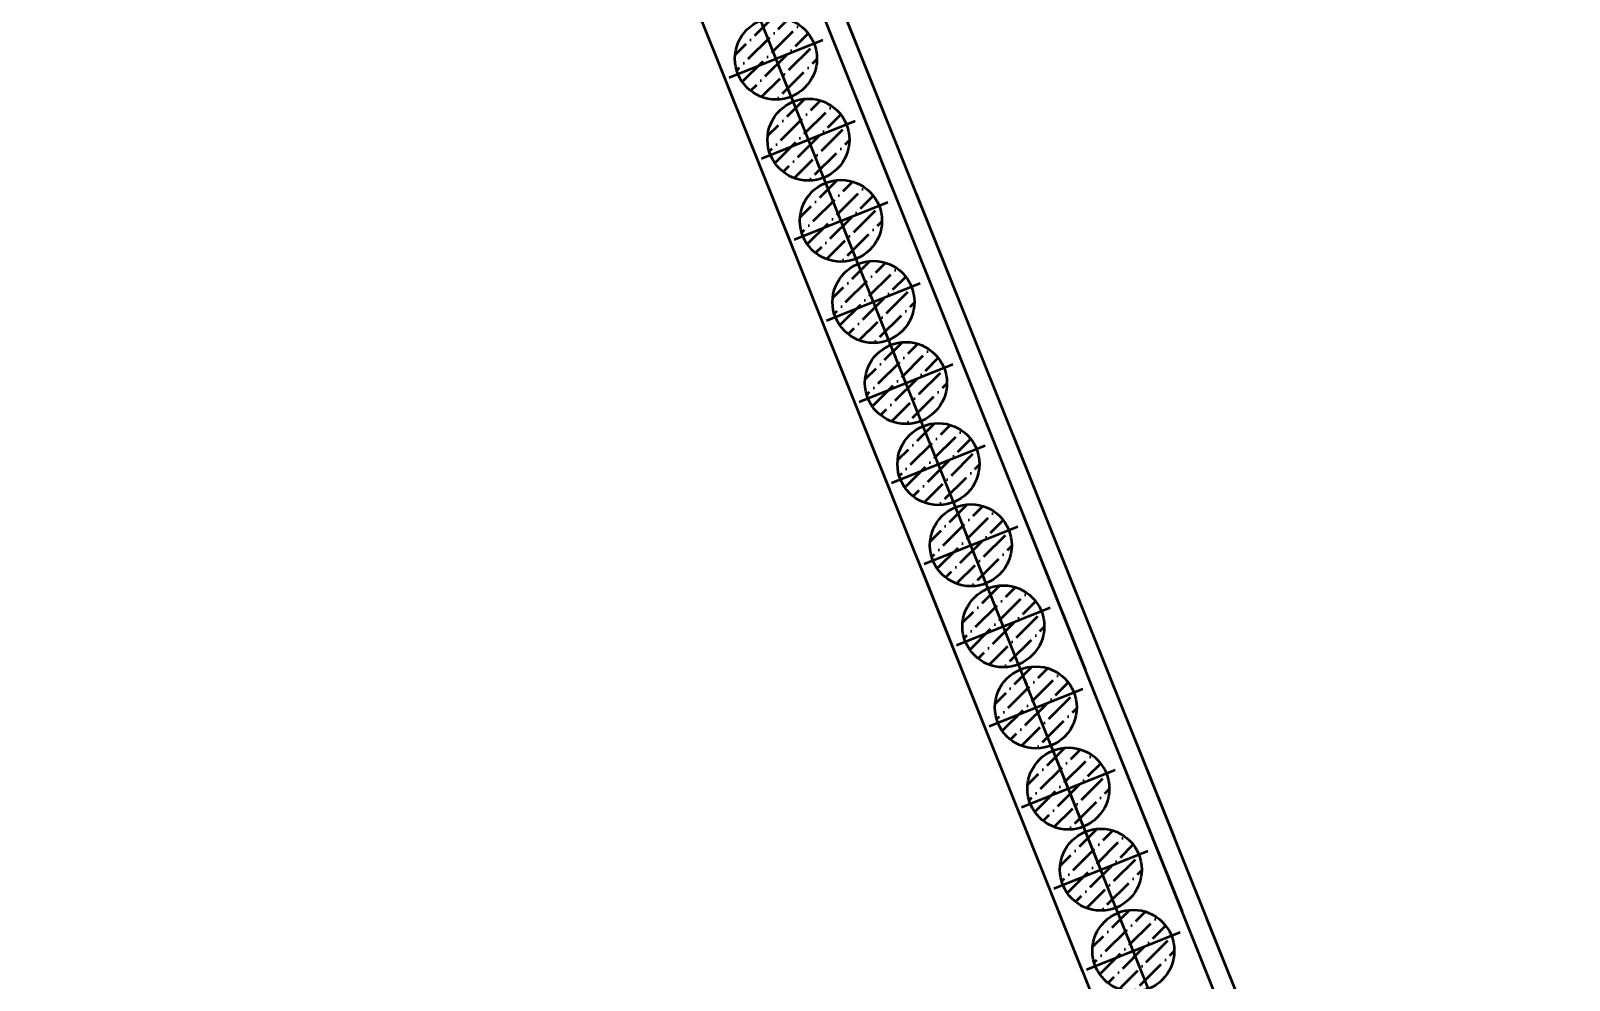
# Model space of a CAD drawing. Extents: x 9773 to 10136, y 10676 to 11757.
# Drawn here: x 10009.75 to 10037.92, y 10917.82 to 10935.2 of the extents above; entities that cross this region are included whole.
import ezdxf

# ---------------------------------------------------------------- set-up
doc = ezdxf.new("R2010")
doc.units = 0
for name, pattern in [('CONTI', [0]), ('DASHDOT', [1, 0.5, -0.25, 0, -0.25]), ('HIDDEN2', [4.7625, 3.175, -1.5875])]:
    doc.linetypes.add(name, pattern=pattern)
for name, color, linetype, lineweight in [('HATCH', 8, 'Continuous', 0), ('OSI', 3, 'DASHDOT', 9), ('SIZE', 142, 'Continuous', 9), ('ПС', 5, 'Continuous', 40)]:
    doc.layers.add(name, color=color, linetype=linetype, lineweight=lineweight)
doc.layers.add('HIDDEN', color=6, linetype='HIDDEN2')
doc.layers.add('PILE_HID', color=40, linetype='CONTI')
doc.layers.add('NOTES', color=1, linetype='Continuous', plot=False)
pattern_1 = [(44.8289372, (20.75134, -103.77342), (0.1191556397, 0.4318209987), [0.555625, -0.111125, 0, -0.111125])]
pattern_2 = [(44.8289372, (21.34625, -105.25871), (0.1191556397, 0.4318209987), [0.555625, -0.111125, 0, -0.111125])]
pattern_3 = [(44.8289372, (21.94116, -106.744), (0.1191556397, 0.4318209987), [0.555625, -0.111125, 0, -0.111125])]
pattern_4 = [(44.8289372, (22.53608, -108.22929), (0.1191556397, 0.4318209987), [0.555625, -0.111125, 0, -0.111125])]
pattern_5 = [(44.8289372, (23.13099, -109.71457), (0.1191556397, 0.4318209987), [0.555625, -0.111125, 0, -0.111125])]
pattern_6 = [(44.8289372, (23.7259, -111.19986), (0.1191556397, 0.4318209987), [0.555625, -0.111125, 0, -0.111125])]
pattern_7 = [(44.8289372, (24.32081, -112.68515), (0.1191556397, 0.4318209987), [0.555625, -0.111125, 0, -0.111125])]
pattern_8 = [(44.8289372, (24.91573, -114.17044), (0.1191556397, 0.4318209987), [0.555625, -0.111125, 0, -0.111125])]
pattern_9 = [(44.8289372, (25.51064, -115.65572), (0.1191556397, 0.4318209987), [0.555625, -0.111125, 0, -0.111125])]
pattern_10 = [(44.8289372, (26.10555, -117.141), (0.1191556397, 0.4318209987), [0.555625, -0.111125, 0, -0.111125])]
pattern_11 = [(44.8289372, (26.70047, -118.6263), (0.1191556397, 0.4318209987), [0.555625, -0.111125, 0, -0.111125])]
pattern_12 = [(44.8289372, (27.29538, -120.11159), (0.1191556397, 0.4318209987), [0.555625, -0.111125, 0, -0.111125])]

# ---------------------------------------------------------------- blocks, each defined once
blk = doc.blocks.new('45245242')
at = {"layer": 'HATCH', "lineweight": 50}
h = blk.add_hatch(dxfattribs=at)
h.set_pattern_fill('ANSI36', color=5, scale=0.07, angle=-0.1711)
h.set_pattern_definition(pattern_1)
h.paths.add_polyline_path([(10023.118, 10935.39, 0.306578), (10022.645, 10934.695, 0.095507), (10022.698, 10934.416), (10023.395, 10934.693)])
h.paths.add_polyline_path([(10023.118, 10935.39), (10023.395, 10934.693), (10024.092, 10934.97, 0.414214)])
h.paths.add_polyline_path([(10024.145, 10934.691, 0.095507), (10024.092, 10934.97), (10023.395, 10934.693), (10023.672, 10933.996, 0.306578)])
h.paths.add_polyline_path([(10023.395, 10934.693), (10022.698, 10934.416, 0.414214), (10023.672, 10933.996)])
h = blk.add_hatch(dxfattribs=at)
h.set_pattern_fill('ANSI36', color=5, scale=0.07, angle=-0.1711)
h.set_pattern_definition(pattern_1)
h.paths.add_polyline_path([(10023.118, 10935.39, 0.306578), (10022.645, 10934.695, 0.095507), (10022.698, 10934.416), (10023.395, 10934.693)])
h.paths.add_polyline_path([(10023.118, 10935.39), (10023.395, 10934.693), (10024.092, 10934.97, 0.414214)])
h.paths.add_polyline_path([(10024.145, 10934.691, 0.095507), (10024.092, 10934.97), (10023.395, 10934.693), (10023.672, 10933.996, 0.306578)])
h.paths.add_polyline_path([(10023.395, 10934.693), (10022.698, 10934.416, 0.414214), (10023.672, 10933.996)])
h = blk.add_hatch(dxfattribs=at)
h.set_pattern_fill('ANSI36', color=5, scale=0.07, angle=-0.1711)
h.set_pattern_definition(pattern_2)
h.paths.add_polyline_path([(10023.713, 10933.905, 0.306578), (10023.24, 10933.21, 0.095507), (10023.293, 10932.931), (10023.99, 10933.208)])
h.paths.add_polyline_path([(10023.713, 10933.905), (10023.99, 10933.208), (10024.687, 10933.484, 0.414214)])
h.paths.add_polyline_path([(10024.74, 10933.206, 0.095507), (10024.687, 10933.484), (10023.99, 10933.208), (10024.267, 10932.511, 0.306578)])
h.paths.add_polyline_path([(10023.99, 10933.208), (10023.293, 10932.931, 0.414214), (10024.267, 10932.511)])
h = blk.add_hatch(dxfattribs=at)
h.set_pattern_fill('ANSI36', color=5, scale=0.07, angle=-0.1711)
h.set_pattern_definition(pattern_2)
h.paths.add_polyline_path([(10023.713, 10933.905, 0.306578), (10023.24, 10933.21, 0.095507), (10023.293, 10932.931), (10023.99, 10933.208)])
h.paths.add_polyline_path([(10023.713, 10933.905), (10023.99, 10933.208), (10024.687, 10933.484, 0.414214)])
h.paths.add_polyline_path([(10024.74, 10933.206, 0.095507), (10024.687, 10933.484), (10023.99, 10933.208), (10024.267, 10932.511, 0.306578)])
h.paths.add_polyline_path([(10023.99, 10933.208), (10023.293, 10932.931, 0.414214), (10024.267, 10932.511)])
h = blk.add_hatch(dxfattribs=at)
h.set_pattern_fill('ANSI36', color=5, scale=0.07, angle=-0.1711)
h.set_pattern_definition(pattern_3)
h.paths.add_polyline_path([(10024.308, 10932.42, 0.306578), (10023.835, 10931.725, 0.095507), (10023.888, 10931.446), (10024.585, 10931.722)])
h.paths.add_polyline_path([(10024.308, 10932.42), (10024.585, 10931.722), (10025.282, 10931.999, 0.414214)])
h.paths.add_polyline_path([(10025.335, 10931.72, 0.095507), (10025.282, 10931.999), (10024.585, 10931.722), (10024.862, 10931.025, 0.306578)])
h.paths.add_polyline_path([(10024.585, 10931.722), (10023.888, 10931.446, 0.414214), (10024.862, 10931.025)])
h = blk.add_hatch(dxfattribs=at)
h.set_pattern_fill('ANSI36', color=5, scale=0.07, angle=-0.1711)
h.set_pattern_definition(pattern_3)
h.paths.add_polyline_path([(10024.308, 10932.42, 0.306578), (10023.835, 10931.725, 0.095507), (10023.888, 10931.446), (10024.585, 10931.722)])
h.paths.add_polyline_path([(10024.308, 10932.42), (10024.585, 10931.722), (10025.282, 10931.999, 0.414214)])
h.paths.add_polyline_path([(10025.335, 10931.72, 0.095507), (10025.282, 10931.999), (10024.585, 10931.722), (10024.862, 10931.025, 0.306578)])
h.paths.add_polyline_path([(10024.585, 10931.722), (10023.888, 10931.446, 0.414214), (10024.862, 10931.025)])
h = blk.add_hatch(dxfattribs=at)
h.set_pattern_fill('ANSI36', color=5, scale=0.07, angle=-0.1711)
h.set_pattern_definition(pattern_4)
h.paths.add_polyline_path([(10024.903, 10930.934, 0.306578), (10024.43, 10930.239, 0.095507), (10024.483, 10929.96), (10025.18, 10930.237)])
h.paths.add_polyline_path([(10024.903, 10930.934), (10025.18, 10930.237), (10025.877, 10930.514, 0.414214)])
h.paths.add_polyline_path([(10025.93, 10930.235, 0.095507), (10025.877, 10930.514), (10025.18, 10930.237), (10025.456, 10929.54, 0.306578)])
h.paths.add_polyline_path([(10025.18, 10930.237), (10024.483, 10929.96, 0.414214), (10025.456, 10929.54)])
h = blk.add_hatch(dxfattribs=at)
h.set_pattern_fill('ANSI36', color=5, scale=0.07, angle=-0.1711)
h.set_pattern_definition(pattern_4)
h.paths.add_polyline_path([(10024.903, 10930.934, 0.306578), (10024.43, 10930.239, 0.095507), (10024.483, 10929.96), (10025.18, 10930.237)])
h.paths.add_polyline_path([(10024.903, 10930.934), (10025.18, 10930.237), (10025.877, 10930.514, 0.414214)])
h.paths.add_polyline_path([(10025.93, 10930.235, 0.095507), (10025.877, 10930.514), (10025.18, 10930.237), (10025.456, 10929.54, 0.306578)])
h.paths.add_polyline_path([(10025.18, 10930.237), (10024.483, 10929.96, 0.414214), (10025.456, 10929.54)])
h = blk.add_hatch(dxfattribs=at)
h.set_pattern_fill('ANSI36', color=5, scale=0.07, angle=-0.1711)
h.set_pattern_definition(pattern_5)
h.paths.add_polyline_path([(10025.498, 10929.449, 0.306578), (10025.025, 10928.754, 0.095507), (10025.078, 10928.475), (10025.775, 10928.752)])
h.paths.add_polyline_path([(10025.498, 10929.449), (10025.775, 10928.752), (10026.472, 10929.029, 0.414214)])
h.paths.add_polyline_path([(10026.525, 10928.75, 0.095507), (10026.472, 10929.029), (10025.775, 10928.752), (10026.051, 10928.055, 0.306578)])
h.paths.add_polyline_path([(10025.775, 10928.752), (10025.078, 10928.475, 0.414214), (10026.051, 10928.055)])
h = blk.add_hatch(dxfattribs=at)
h.set_pattern_fill('ANSI36', color=5, scale=0.07, angle=-0.1711)
h.set_pattern_definition(pattern_5)
h.paths.add_polyline_path([(10025.498, 10929.449, 0.306578), (10025.025, 10928.754, 0.095507), (10025.078, 10928.475), (10025.775, 10928.752)])
h.paths.add_polyline_path([(10025.498, 10929.449), (10025.775, 10928.752), (10026.472, 10929.029, 0.414214)])
h.paths.add_polyline_path([(10026.525, 10928.75, 0.095507), (10026.472, 10929.029), (10025.775, 10928.752), (10026.051, 10928.055, 0.306578)])
h.paths.add_polyline_path([(10025.775, 10928.752), (10025.078, 10928.475, 0.414214), (10026.051, 10928.055)])
h = blk.add_hatch(dxfattribs=at)
h.set_pattern_fill('ANSI36', color=5, scale=0.07, angle=-0.1711)
h.set_pattern_definition(pattern_6)
h.paths.add_polyline_path([(10026.093, 10927.964, 0.306578), (10025.62, 10927.269, 0.095507), (10025.672, 10926.99), (10026.37, 10927.267)])
h.paths.add_polyline_path([(10026.093, 10927.964), (10026.37, 10927.267), (10027.067, 10927.543, 0.414214)])
h.paths.add_polyline_path([(10027.12, 10927.264, 0.095507), (10027.067, 10927.543), (10026.37, 10927.267), (10026.646, 10926.57, 0.306578)])
h.paths.add_polyline_path([(10026.37, 10927.267), (10025.672, 10926.99, 0.414214), (10026.646, 10926.57)])
h = blk.add_hatch(dxfattribs=at)
h.set_pattern_fill('ANSI36', color=5, scale=0.07, angle=-0.1711)
h.set_pattern_definition(pattern_6)
h.paths.add_polyline_path([(10026.093, 10927.964, 0.306578), (10025.62, 10927.269, 0.095507), (10025.672, 10926.99), (10026.37, 10927.267)])
h.paths.add_polyline_path([(10026.093, 10927.964), (10026.37, 10927.267), (10027.067, 10927.543, 0.414214)])
h.paths.add_polyline_path([(10027.12, 10927.264, 0.095507), (10027.067, 10927.543), (10026.37, 10927.267), (10026.646, 10926.57, 0.306578)])
h.paths.add_polyline_path([(10026.37, 10927.267), (10025.672, 10926.99, 0.414214), (10026.646, 10926.57)])
h = blk.add_hatch(dxfattribs=at)
h.set_pattern_fill('ANSI36', color=5, scale=0.07, angle=-0.1711)
h.set_pattern_definition(pattern_7)
h.paths.add_polyline_path([(10026.688, 10926.478, 0.306578), (10026.214, 10925.784, 0.095507), (10026.267, 10925.505), (10026.964, 10925.781)])
h.paths.add_polyline_path([(10026.688, 10926.478), (10026.964, 10925.781), (10027.662, 10926.058, 0.414214)])
h.paths.add_polyline_path([(10027.714, 10925.779, 0.095507), (10027.662, 10926.058), (10026.964, 10925.781), (10027.241, 10925.084, 0.306578)])
h.paths.add_polyline_path([(10026.964, 10925.781), (10026.267, 10925.505, 0.414214), (10027.241, 10925.084)])
h = blk.add_hatch(dxfattribs=at)
h.set_pattern_fill('ANSI36', color=5, scale=0.07, angle=-0.1711)
h.set_pattern_definition(pattern_7)
h.paths.add_polyline_path([(10026.688, 10926.478, 0.306578), (10026.214, 10925.784, 0.095507), (10026.267, 10925.505), (10026.964, 10925.781)])
h.paths.add_polyline_path([(10026.688, 10926.478), (10026.964, 10925.781), (10027.662, 10926.058, 0.414214)])
h.paths.add_polyline_path([(10027.714, 10925.779, 0.095507), (10027.662, 10926.058), (10026.964, 10925.781), (10027.241, 10925.084, 0.306578)])
h.paths.add_polyline_path([(10026.964, 10925.781), (10026.267, 10925.505, 0.414214), (10027.241, 10925.084)])
h = blk.add_hatch(dxfattribs=at)
h.set_pattern_fill('ANSI36', color=5, scale=0.07, angle=-0.1711)
h.set_pattern_definition(pattern_8)
h.paths.add_polyline_path([(10027.283, 10924.993, 0.306578), (10026.809, 10924.298, 0.095507), (10026.862, 10924.019), (10027.559, 10924.296)])
h.paths.add_polyline_path([(10027.283, 10924.993), (10027.559, 10924.296), (10028.256, 10924.573, 0.414214)])
h.paths.add_polyline_path([(10028.309, 10924.294, 0.095507), (10028.256, 10924.573), (10027.559, 10924.296), (10027.836, 10923.599, 0.306578)])
h.paths.add_polyline_path([(10027.559, 10924.296), (10026.862, 10924.019, 0.414214), (10027.836, 10923.599)])
h = blk.add_hatch(dxfattribs=at)
h.set_pattern_fill('ANSI36', color=5, scale=0.07, angle=-0.1711)
h.set_pattern_definition(pattern_8)
h.paths.add_polyline_path([(10027.283, 10924.993, 0.306578), (10026.809, 10924.298, 0.095507), (10026.862, 10924.019), (10027.559, 10924.296)])
h.paths.add_polyline_path([(10027.283, 10924.993), (10027.559, 10924.296), (10028.256, 10924.573, 0.414214)])
h.paths.add_polyline_path([(10028.309, 10924.294, 0.095507), (10028.256, 10924.573), (10027.559, 10924.296), (10027.836, 10923.599, 0.306578)])
h.paths.add_polyline_path([(10027.559, 10924.296), (10026.862, 10924.019, 0.414214), (10027.836, 10923.599)])
h = blk.add_hatch(dxfattribs=at)
h.set_pattern_fill('ANSI36', color=5, scale=0.07, angle=-0.1711)
h.set_pattern_definition(pattern_9)
h.paths.add_polyline_path([(10027.878, 10923.508, 0.306578), (10027.404, 10922.813, 0.095507), (10027.457, 10922.534), (10028.154, 10922.811)])
h.paths.add_polyline_path([(10027.878, 10923.508), (10028.154, 10922.811), (10028.851, 10923.087, 0.414214)])
h.paths.add_polyline_path([(10028.904, 10922.809, 0.095507), (10028.851, 10923.087), (10028.154, 10922.811), (10028.431, 10922.114, 0.306578)])
h.paths.add_polyline_path([(10028.154, 10922.811), (10027.457, 10922.534, 0.414214), (10028.431, 10922.114)])
h = blk.add_hatch(dxfattribs=at)
h.set_pattern_fill('ANSI36', color=5, scale=0.07, angle=-0.1711)
h.set_pattern_definition(pattern_9)
h.paths.add_polyline_path([(10027.878, 10923.508, 0.306578), (10027.404, 10922.813, 0.095507), (10027.457, 10922.534), (10028.154, 10922.811)])
h.paths.add_polyline_path([(10027.878, 10923.508), (10028.154, 10922.811), (10028.851, 10923.087, 0.414214)])
h.paths.add_polyline_path([(10028.904, 10922.809, 0.095507), (10028.851, 10923.087), (10028.154, 10922.811), (10028.431, 10922.114, 0.306578)])
h.paths.add_polyline_path([(10028.154, 10922.811), (10027.457, 10922.534, 0.414214), (10028.431, 10922.114)])
h = blk.add_hatch(dxfattribs=at)
h.set_pattern_fill('ANSI36', color=5, scale=0.07, angle=-0.1711)
h.set_pattern_definition(pattern_10)
h.paths.add_polyline_path([(10028.472, 10922.023, 0.306578), (10027.999, 10921.328, 0.095507), (10028.052, 10921.049), (10028.749, 10921.325)])
h.paths.add_polyline_path([(10028.472, 10922.023), (10028.749, 10921.325), (10029.446, 10921.602, 0.414214)])
h.paths.add_polyline_path([(10029.499, 10921.323, 0.095507), (10029.446, 10921.602), (10028.749, 10921.325), (10029.026, 10920.628, 0.306578)])
h.paths.add_polyline_path([(10028.749, 10921.325), (10028.052, 10921.049, 0.414214), (10029.026, 10920.628)])
h = blk.add_hatch(dxfattribs=at)
h.set_pattern_fill('ANSI36', color=5, scale=0.07, angle=-0.1711)
h.set_pattern_definition(pattern_10)
h.paths.add_polyline_path([(10028.472, 10922.023, 0.306578), (10027.999, 10921.328, 0.095507), (10028.052, 10921.049), (10028.749, 10921.325)])
h.paths.add_polyline_path([(10028.472, 10922.023), (10028.749, 10921.325), (10029.446, 10921.602, 0.414214)])
h.paths.add_polyline_path([(10029.499, 10921.323, 0.095507), (10029.446, 10921.602), (10028.749, 10921.325), (10029.026, 10920.628, 0.306578)])
h.paths.add_polyline_path([(10028.749, 10921.325), (10028.052, 10921.049, 0.414214), (10029.026, 10920.628)])
h = blk.add_hatch(dxfattribs=at)
h.set_pattern_fill('ANSI36', color=5, scale=0.07, angle=-0.1711)
h.set_pattern_definition(pattern_11)
h.paths.add_polyline_path([(10029.067, 10920.537, 0.306578), (10028.594, 10919.842, 0.095507), (10028.647, 10919.563), (10029.344, 10919.84)])
h.paths.add_polyline_path([(10029.067, 10920.537), (10029.344, 10919.84), (10030.041, 10920.117, 0.414214)])
h.paths.add_polyline_path([(10030.094, 10919.838, 0.095507), (10030.041, 10920.117), (10029.344, 10919.84), (10029.621, 10919.143, 0.306578)])
h.paths.add_polyline_path([(10029.344, 10919.84), (10028.647, 10919.563, 0.414214), (10029.621, 10919.143)])
h = blk.add_hatch(dxfattribs=at)
h.set_pattern_fill('ANSI36', color=5, scale=0.07, angle=-0.1711)
h.set_pattern_definition(pattern_11)
h.paths.add_polyline_path([(10029.067, 10920.537, 0.306578), (10028.594, 10919.842, 0.095507), (10028.647, 10919.563), (10029.344, 10919.84)])
h.paths.add_polyline_path([(10029.067, 10920.537), (10029.344, 10919.84), (10030.041, 10920.117, 0.414214)])
h.paths.add_polyline_path([(10030.094, 10919.838, 0.095507), (10030.041, 10920.117), (10029.344, 10919.84), (10029.621, 10919.143, 0.306578)])
h.paths.add_polyline_path([(10029.344, 10919.84), (10028.647, 10919.563, 0.414214), (10029.621, 10919.143)])
h = blk.add_hatch(dxfattribs=at)
h.set_pattern_fill('ANSI36', color=5, scale=0.07, angle=-0.1711)
h.set_pattern_definition(pattern_12)
h.paths.add_polyline_path([(10029.662, 10919.052, 0.306578), (10029.189, 10918.357, 0.095507), (10029.242, 10918.078), (10029.939, 10918.355)])
h.paths.add_polyline_path([(10029.662, 10919.052), (10029.939, 10918.355), (10030.636, 10918.632, 0.414214)])
h.paths.add_polyline_path([(10030.689, 10918.353, 0.095507), (10030.636, 10918.632), (10029.939, 10918.355), (10030.216, 10917.658, 0.306578)])
h.paths.add_polyline_path([(10029.939, 10918.355), (10029.242, 10918.078, 0.414214), (10030.216, 10917.658)])
h = blk.add_hatch(dxfattribs=at)
h.set_pattern_fill('ANSI36', color=5, scale=0.07, angle=-0.1711)
h.set_pattern_definition(pattern_12)
h.paths.add_polyline_path([(10029.662, 10919.052, 0.306578), (10029.189, 10918.357, 0.095507), (10029.242, 10918.078), (10029.939, 10918.355)])
h.paths.add_polyline_path([(10029.662, 10919.052), (10029.939, 10918.355), (10030.636, 10918.632, 0.414214)])
h.paths.add_polyline_path([(10030.689, 10918.353, 0.095507), (10030.636, 10918.632), (10029.939, 10918.355), (10030.216, 10917.658, 0.306578)])
h.paths.add_polyline_path([(10029.939, 10918.355), (10029.242, 10918.078, 0.414214), (10030.216, 10917.658)])
at = {"layer": 'HIDDEN', "color": 5, "lineweight": 50}
for p, q in [((10037.92, 10901.387), (10010.919, 10968.8)), ((10037.773, 10902.749), (10011.746, 10967.73)), ((10036.098, 10900.288), (10009.75, 10966.069))]:
    blk.add_line(p, q, dxfattribs=at)
at = {"layer": 'NOTES', "color": 5, "lineweight": 50}
blk.add_line((10036.966, 10900.812), (10009.898, 10968.391), dxfattribs=at)
at = {"layer": 'OSI', "color": 5, "lineweight": 50, "ltscale": 5}
blk.add_line((10036.966, 10900.812), (10010.028, 10968.066), dxfattribs=at)
at = {"layer": 'OSI', "color": 5, "lineweight": 50, "ltscale": 100}
for p, q in [((10022.537, 10934.35), (10024.253, 10935.037)), ((10023.132, 10932.864), (10024.848, 10933.551)), ((10023.727, 10931.379), (10025.442, 10932.066)), ((10024.322, 10929.894), (10026.037, 10930.581)), ((10024.917, 10928.408), (10026.632, 10929.095)), ((10025.512, 10926.923), (10027.227, 10927.61)), ((10026.107, 10925.438), (10027.822, 10926.125)), ((10026.702, 10923.953), (10028.417, 10924.64)), ((10027.297, 10922.467), (10029.012, 10923.154)), ((10027.892, 10920.982), (10029.607, 10921.669)), ((10028.486, 10919.497), (10030.202, 10920.184)), ((10029.081, 10918.011), (10030.797, 10918.698))]:
    blk.add_line(p, q, dxfattribs=at)
at = {"layer": 'PILE_HID', "color": 5, "lineweight": 50, "ltscale": 100}
for centre in [(10023.395, 10934.693), (10023.99, 10933.208), (10024.585, 10931.722), (10025.18, 10930.237), (10025.775, 10928.752), (10026.37, 10927.267), (10026.964, 10925.781), (10027.559, 10924.296), (10028.154, 10922.811), (10028.749, 10921.325), (10029.344, 10919.84), (10029.939, 10918.355)]:
    blk.add_circle(centre, 0.75, dxfattribs=at)

msp = doc.modelspace()

# ---------------------------------------------------------------- hatches: boundary and pattern name
at = {"layer": 'ПС', "lineweight": 50}
h = msp.add_hatch(dxfattribs=at)
h.set_pattern_fill('ANSI36', color=5, scale=0.07, angle=-0.1711)
h.set_pattern_definition(pattern_1)
h.paths.add_polyline_path([(10023.118, 10935.39, 0.306578), (10022.645, 10934.695, 0.095507), (10022.698, 10934.416), (10023.395, 10934.693)])
h.paths.add_polyline_path([(10023.118, 10935.39), (10023.395, 10934.693), (10024.092, 10934.97, 0.414214)])
h.paths.add_polyline_path([(10024.145, 10934.691, 0.095507), (10024.092, 10934.97), (10023.395, 10934.693), (10023.672, 10933.996, 0.306578)])
h.paths.add_polyline_path([(10023.395, 10934.693), (10022.698, 10934.416, 0.414214), (10023.672, 10933.996)])
h = msp.add_hatch(dxfattribs=at)
h.set_pattern_fill('ANSI36', color=5, scale=0.07, angle=-0.1711)
h.set_pattern_definition(pattern_1)
h.paths.add_polyline_path([(10023.118, 10935.39, 0.306578), (10022.645, 10934.695, 0.095507), (10022.698, 10934.416), (10023.395, 10934.693)])
h.paths.add_polyline_path([(10023.118, 10935.39), (10023.395, 10934.693), (10024.092, 10934.97, 0.414214)])
h.paths.add_polyline_path([(10024.145, 10934.691, 0.095507), (10024.092, 10934.97), (10023.395, 10934.693), (10023.672, 10933.996, 0.306578)])
h.paths.add_polyline_path([(10023.395, 10934.693), (10022.698, 10934.416, 0.414214), (10023.672, 10933.996)])
h = msp.add_hatch(dxfattribs=at)
h.set_pattern_fill('ANSI36', color=5, scale=0.07, angle=-0.1711)
h.set_pattern_definition(pattern_2)
h.paths.add_polyline_path([(10023.713, 10933.905, 0.306578), (10023.24, 10933.21, 0.095507), (10023.293, 10932.931), (10023.99, 10933.208)])
h.paths.add_polyline_path([(10023.713, 10933.905), (10023.99, 10933.208), (10024.687, 10933.484, 0.414214)])
h.paths.add_polyline_path([(10024.74, 10933.206, 0.095507), (10024.687, 10933.484), (10023.99, 10933.208), (10024.267, 10932.511, 0.306578)])
h.paths.add_polyline_path([(10023.99, 10933.208), (10023.293, 10932.931, 0.414214), (10024.267, 10932.511)])
h = msp.add_hatch(dxfattribs=at)
h.set_pattern_fill('ANSI36', color=5, scale=0.07, angle=-0.1711)
h.set_pattern_definition(pattern_2)
h.paths.add_polyline_path([(10023.713, 10933.905, 0.306578), (10023.24, 10933.21, 0.095507), (10023.293, 10932.931), (10023.99, 10933.208)])
h.paths.add_polyline_path([(10023.713, 10933.905), (10023.99, 10933.208), (10024.687, 10933.484, 0.414214)])
h.paths.add_polyline_path([(10024.74, 10933.206, 0.095507), (10024.687, 10933.484), (10023.99, 10933.208), (10024.267, 10932.511, 0.306578)])
h.paths.add_polyline_path([(10023.99, 10933.208), (10023.293, 10932.931, 0.414214), (10024.267, 10932.511)])
h = msp.add_hatch(dxfattribs=at)
h.set_pattern_fill('ANSI36', color=5, scale=0.07, angle=-0.1711)
h.set_pattern_definition(pattern_3)
h.paths.add_polyline_path([(10024.308, 10932.42, 0.306578), (10023.835, 10931.725, 0.095507), (10023.888, 10931.446), (10024.585, 10931.722)])
h.paths.add_polyline_path([(10024.308, 10932.42), (10024.585, 10931.722), (10025.282, 10931.999, 0.414214)])
h.paths.add_polyline_path([(10025.335, 10931.72, 0.095507), (10025.282, 10931.999), (10024.585, 10931.722), (10024.862, 10931.025, 0.306578)])
h.paths.add_polyline_path([(10024.585, 10931.722), (10023.888, 10931.446, 0.414214), (10024.862, 10931.025)])
h = msp.add_hatch(dxfattribs=at)
h.set_pattern_fill('ANSI36', color=5, scale=0.07, angle=-0.1711)
h.set_pattern_definition(pattern_3)
h.paths.add_polyline_path([(10024.308, 10932.42, 0.306578), (10023.835, 10931.725, 0.095507), (10023.888, 10931.446), (10024.585, 10931.722)])
h.paths.add_polyline_path([(10024.308, 10932.42), (10024.585, 10931.722), (10025.282, 10931.999, 0.414214)])
h.paths.add_polyline_path([(10025.335, 10931.72, 0.095507), (10025.282, 10931.999), (10024.585, 10931.722), (10024.862, 10931.025, 0.306578)])
h.paths.add_polyline_path([(10024.585, 10931.722), (10023.888, 10931.446, 0.414214), (10024.862, 10931.025)])
h = msp.add_hatch(dxfattribs=at)
h.set_pattern_fill('ANSI36', color=5, scale=0.07, angle=-0.1711)
h.set_pattern_definition(pattern_4)
h.paths.add_polyline_path([(10024.903, 10930.934, 0.306578), (10024.43, 10930.239, 0.095507), (10024.483, 10929.96), (10025.18, 10930.237)])
h.paths.add_polyline_path([(10024.903, 10930.934), (10025.18, 10930.237), (10025.877, 10930.514, 0.414214)])
h.paths.add_polyline_path([(10025.93, 10930.235, 0.095507), (10025.877, 10930.514), (10025.18, 10930.237), (10025.456, 10929.54, 0.306578)])
h.paths.add_polyline_path([(10025.18, 10930.237), (10024.483, 10929.96, 0.414214), (10025.456, 10929.54)])
h = msp.add_hatch(dxfattribs=at)
h.set_pattern_fill('ANSI36', color=5, scale=0.07, angle=-0.1711)
h.set_pattern_definition(pattern_4)
h.paths.add_polyline_path([(10024.903, 10930.934, 0.306578), (10024.43, 10930.239, 0.095507), (10024.483, 10929.96), (10025.18, 10930.237)])
h.paths.add_polyline_path([(10024.903, 10930.934), (10025.18, 10930.237), (10025.877, 10930.514, 0.414214)])
h.paths.add_polyline_path([(10025.93, 10930.235, 0.095507), (10025.877, 10930.514), (10025.18, 10930.237), (10025.456, 10929.54, 0.306578)])
h.paths.add_polyline_path([(10025.18, 10930.237), (10024.483, 10929.96, 0.414214), (10025.456, 10929.54)])
h = msp.add_hatch(dxfattribs=at)
h.set_pattern_fill('ANSI36', color=5, scale=0.07, angle=-0.1711)
h.set_pattern_definition(pattern_5)
h.paths.add_polyline_path([(10025.498, 10929.449, 0.306578), (10025.025, 10928.754, 0.095507), (10025.078, 10928.475), (10025.775, 10928.752)])
h.paths.add_polyline_path([(10025.498, 10929.449), (10025.775, 10928.752), (10026.472, 10929.029, 0.414214)])
h.paths.add_polyline_path([(10026.525, 10928.75, 0.095507), (10026.472, 10929.029), (10025.775, 10928.752), (10026.051, 10928.055, 0.306578)])
h.paths.add_polyline_path([(10025.775, 10928.752), (10025.078, 10928.475, 0.414214), (10026.051, 10928.055)])
h = msp.add_hatch(dxfattribs=at)
h.set_pattern_fill('ANSI36', color=5, scale=0.07, angle=-0.1711)
h.set_pattern_definition(pattern_5)
h.paths.add_polyline_path([(10025.498, 10929.449, 0.306578), (10025.025, 10928.754, 0.095507), (10025.078, 10928.475), (10025.775, 10928.752)])
h.paths.add_polyline_path([(10025.498, 10929.449), (10025.775, 10928.752), (10026.472, 10929.029, 0.414214)])
h.paths.add_polyline_path([(10026.525, 10928.75, 0.095507), (10026.472, 10929.029), (10025.775, 10928.752), (10026.051, 10928.055, 0.306578)])
h.paths.add_polyline_path([(10025.775, 10928.752), (10025.078, 10928.475, 0.414214), (10026.051, 10928.055)])
h = msp.add_hatch(dxfattribs=at)
h.set_pattern_fill('ANSI36', color=5, scale=0.07, angle=-0.1711)
h.set_pattern_definition(pattern_6)
h.paths.add_polyline_path([(10026.093, 10927.964, 0.306578), (10025.62, 10927.269, 0.095507), (10025.672, 10926.99), (10026.37, 10927.267)])
h.paths.add_polyline_path([(10026.093, 10927.964), (10026.37, 10927.267), (10027.067, 10927.543, 0.414214)])
h.paths.add_polyline_path([(10027.12, 10927.264, 0.095507), (10027.067, 10927.543), (10026.37, 10927.267), (10026.646, 10926.57, 0.306578)])
h.paths.add_polyline_path([(10026.37, 10927.267), (10025.672, 10926.99, 0.414214), (10026.646, 10926.57)])
h = msp.add_hatch(dxfattribs=at)
h.set_pattern_fill('ANSI36', color=5, scale=0.07, angle=-0.1711)
h.set_pattern_definition(pattern_6)
h.paths.add_polyline_path([(10026.093, 10927.964, 0.306578), (10025.62, 10927.269, 0.095507), (10025.672, 10926.99), (10026.37, 10927.267)])
h.paths.add_polyline_path([(10026.093, 10927.964), (10026.37, 10927.267), (10027.067, 10927.543, 0.414214)])
h.paths.add_polyline_path([(10027.12, 10927.264, 0.095507), (10027.067, 10927.543), (10026.37, 10927.267), (10026.646, 10926.57, 0.306578)])
h.paths.add_polyline_path([(10026.37, 10927.267), (10025.672, 10926.99, 0.414214), (10026.646, 10926.57)])
h = msp.add_hatch(dxfattribs=at)
h.set_pattern_fill('ANSI36', color=5, scale=0.07, angle=-0.1711)
h.set_pattern_definition(pattern_7)
h.paths.add_polyline_path([(10026.688, 10926.478, 0.306578), (10026.214, 10925.784, 0.095507), (10026.267, 10925.505), (10026.964, 10925.781)])
h.paths.add_polyline_path([(10026.688, 10926.478), (10026.964, 10925.781), (10027.662, 10926.058, 0.414214)])
h.paths.add_polyline_path([(10027.714, 10925.779, 0.095507), (10027.662, 10926.058), (10026.964, 10925.781), (10027.241, 10925.084, 0.306578)])
h.paths.add_polyline_path([(10026.964, 10925.781), (10026.267, 10925.505, 0.414214), (10027.241, 10925.084)])
h = msp.add_hatch(dxfattribs=at)
h.set_pattern_fill('ANSI36', color=5, scale=0.07, angle=-0.1711)
h.set_pattern_definition(pattern_7)
h.paths.add_polyline_path([(10026.688, 10926.478, 0.306578), (10026.214, 10925.784, 0.095507), (10026.267, 10925.505), (10026.964, 10925.781)])
h.paths.add_polyline_path([(10026.688, 10926.478), (10026.964, 10925.781), (10027.662, 10926.058, 0.414214)])
h.paths.add_polyline_path([(10027.714, 10925.779, 0.095507), (10027.662, 10926.058), (10026.964, 10925.781), (10027.241, 10925.084, 0.306578)])
h.paths.add_polyline_path([(10026.964, 10925.781), (10026.267, 10925.505, 0.414214), (10027.241, 10925.084)])
h = msp.add_hatch(dxfattribs=at)
h.set_pattern_fill('ANSI36', color=5, scale=0.07, angle=-0.1711)
h.set_pattern_definition(pattern_8)
h.paths.add_polyline_path([(10027.283, 10924.993, 0.306578), (10026.809, 10924.298, 0.095507), (10026.862, 10924.019), (10027.559, 10924.296)])
h.paths.add_polyline_path([(10027.283, 10924.993), (10027.559, 10924.296), (10028.256, 10924.573, 0.414214)])
h.paths.add_polyline_path([(10028.309, 10924.294, 0.095507), (10028.256, 10924.573), (10027.559, 10924.296), (10027.836, 10923.599, 0.306578)])
h.paths.add_polyline_path([(10027.559, 10924.296), (10026.862, 10924.019, 0.414214), (10027.836, 10923.599)])
h = msp.add_hatch(dxfattribs=at)
h.set_pattern_fill('ANSI36', color=5, scale=0.07, angle=-0.1711)
h.set_pattern_definition(pattern_8)
h.paths.add_polyline_path([(10027.283, 10924.993, 0.306578), (10026.809, 10924.298, 0.095507), (10026.862, 10924.019), (10027.559, 10924.296)])
h.paths.add_polyline_path([(10027.283, 10924.993), (10027.559, 10924.296), (10028.256, 10924.573, 0.414214)])
h.paths.add_polyline_path([(10028.309, 10924.294, 0.095507), (10028.256, 10924.573), (10027.559, 10924.296), (10027.836, 10923.599, 0.306578)])
h.paths.add_polyline_path([(10027.559, 10924.296), (10026.862, 10924.019, 0.414214), (10027.836, 10923.599)])
h = msp.add_hatch(dxfattribs=at)
h.set_pattern_fill('ANSI36', color=5, scale=0.07, angle=-0.1711)
h.set_pattern_definition(pattern_9)
h.paths.add_polyline_path([(10027.878, 10923.508, 0.306578), (10027.404, 10922.813, 0.095507), (10027.457, 10922.534), (10028.154, 10922.811)])
h.paths.add_polyline_path([(10027.878, 10923.508), (10028.154, 10922.811), (10028.851, 10923.087, 0.414214)])
h.paths.add_polyline_path([(10028.904, 10922.809, 0.095507), (10028.851, 10923.087), (10028.154, 10922.811), (10028.431, 10922.114, 0.306578)])
h.paths.add_polyline_path([(10028.154, 10922.811), (10027.457, 10922.534, 0.414214), (10028.431, 10922.114)])
h = msp.add_hatch(dxfattribs=at)
h.set_pattern_fill('ANSI36', color=5, scale=0.07, angle=-0.1711)
h.set_pattern_definition(pattern_9)
h.paths.add_polyline_path([(10027.878, 10923.508, 0.306578), (10027.404, 10922.813, 0.095507), (10027.457, 10922.534), (10028.154, 10922.811)])
h.paths.add_polyline_path([(10027.878, 10923.508), (10028.154, 10922.811), (10028.851, 10923.087, 0.414214)])
h.paths.add_polyline_path([(10028.904, 10922.809, 0.095507), (10028.851, 10923.087), (10028.154, 10922.811), (10028.431, 10922.114, 0.306578)])
h.paths.add_polyline_path([(10028.154, 10922.811), (10027.457, 10922.534, 0.414214), (10028.431, 10922.114)])
h = msp.add_hatch(dxfattribs=at)
h.set_pattern_fill('ANSI36', color=5, scale=0.07, angle=-0.1711)
h.set_pattern_definition(pattern_10)
h.paths.add_polyline_path([(10028.472, 10922.023, 0.306578), (10027.999, 10921.328, 0.095507), (10028.052, 10921.049), (10028.749, 10921.325)])
h.paths.add_polyline_path([(10028.472, 10922.023), (10028.749, 10921.325), (10029.446, 10921.602, 0.414214)])
h.paths.add_polyline_path([(10029.499, 10921.323, 0.095507), (10029.446, 10921.602), (10028.749, 10921.325), (10029.026, 10920.628, 0.306578)])
h.paths.add_polyline_path([(10028.749, 10921.325), (10028.052, 10921.049, 0.414214), (10029.026, 10920.628)])
h = msp.add_hatch(dxfattribs=at)
h.set_pattern_fill('ANSI36', color=5, scale=0.07, angle=-0.1711)
h.set_pattern_definition(pattern_10)
h.paths.add_polyline_path([(10028.472, 10922.023, 0.306578), (10027.999, 10921.328, 0.095507), (10028.052, 10921.049), (10028.749, 10921.325)])
h.paths.add_polyline_path([(10028.472, 10922.023), (10028.749, 10921.325), (10029.446, 10921.602, 0.414214)])
h.paths.add_polyline_path([(10029.499, 10921.323, 0.095507), (10029.446, 10921.602), (10028.749, 10921.325), (10029.026, 10920.628, 0.306578)])
h.paths.add_polyline_path([(10028.749, 10921.325), (10028.052, 10921.049, 0.414214), (10029.026, 10920.628)])
h = msp.add_hatch(dxfattribs=at)
h.set_pattern_fill('ANSI36', color=5, scale=0.07, angle=-0.1711)
h.set_pattern_definition(pattern_11)
h.paths.add_polyline_path([(10029.067, 10920.537, 0.306578), (10028.594, 10919.842, 0.095507), (10028.647, 10919.563), (10029.344, 10919.84)])
h.paths.add_polyline_path([(10029.067, 10920.537), (10029.344, 10919.84), (10030.041, 10920.117, 0.414214)])
h.paths.add_polyline_path([(10030.094, 10919.838, 0.095507), (10030.041, 10920.117), (10029.344, 10919.84), (10029.621, 10919.143, 0.306578)])
h.paths.add_polyline_path([(10029.344, 10919.84), (10028.647, 10919.563, 0.414214), (10029.621, 10919.143)])
h = msp.add_hatch(dxfattribs=at)
h.set_pattern_fill('ANSI36', color=5, scale=0.07, angle=-0.1711)
h.set_pattern_definition(pattern_11)
h.paths.add_polyline_path([(10029.067, 10920.537, 0.306578), (10028.594, 10919.842, 0.095507), (10028.647, 10919.563), (10029.344, 10919.84)])
h.paths.add_polyline_path([(10029.067, 10920.537), (10029.344, 10919.84), (10030.041, 10920.117, 0.414214)])
h.paths.add_polyline_path([(10030.094, 10919.838, 0.095507), (10030.041, 10920.117), (10029.344, 10919.84), (10029.621, 10919.143, 0.306578)])
h.paths.add_polyline_path([(10029.344, 10919.84), (10028.647, 10919.563, 0.414214), (10029.621, 10919.143)])
h = msp.add_hatch(dxfattribs=at)
h.set_pattern_fill('ANSI36', color=5, scale=0.07, angle=-0.1711)
h.set_pattern_definition(pattern_12)
h.paths.add_polyline_path([(10029.662, 10919.052, 0.306578), (10029.189, 10918.357, 0.095507), (10029.242, 10918.078), (10029.939, 10918.355)])
h.paths.add_polyline_path([(10029.662, 10919.052), (10029.939, 10918.355), (10030.636, 10918.632, 0.414214)])
h.paths.add_polyline_path([(10030.689, 10918.353, 0.095507), (10030.636, 10918.632), (10029.939, 10918.355), (10030.216, 10917.658, 0.306578)])
h.paths.add_polyline_path([(10029.939, 10918.355), (10029.242, 10918.078, 0.414214), (10030.216, 10917.658)])
h = msp.add_hatch(dxfattribs=at)
h.set_pattern_fill('ANSI36', color=5, scale=0.07, angle=-0.1711)
h.set_pattern_definition(pattern_12)
h.paths.add_polyline_path([(10029.662, 10919.052, 0.306578), (10029.189, 10918.357, 0.095507), (10029.242, 10918.078), (10029.939, 10918.355)])
h.paths.add_polyline_path([(10029.662, 10919.052), (10029.939, 10918.355), (10030.636, 10918.632, 0.414214)])
h.paths.add_polyline_path([(10030.689, 10918.353, 0.095507), (10030.636, 10918.632), (10029.939, 10918.355), (10030.216, 10917.658, 0.306578)])
h.paths.add_polyline_path([(10029.939, 10918.355), (10029.242, 10918.078, 0.414214), (10030.216, 10917.658)])

# ---------------------------------------------------------------- linework, layer by layer
at = {"layer": 'ПС', "color": 5, "lineweight": 50}
for p, q in [((10037.92, 10901.387), (10010.919, 10968.8)), ((10036.966, 10900.812), (10009.898, 10968.391)), ((10037.773, 10902.749), (10011.746, 10967.73)), ((10036.098, 10900.288), (10009.75, 10966.069))]:
    msp.add_line(p, q, dxfattribs=at)
at = {"layer": 'ПС', "color": 5, "lineweight": 50, "ltscale": 5}
msp.add_line((10036.966, 10900.812), (10010.028, 10968.066), dxfattribs=at)
at = {"layer": 'ПС', "color": 5, "lineweight": 50, "ltscale": 100}
for p, q in [((10022.537, 10934.35), (10024.253, 10935.037)), ((10023.132, 10932.864), (10024.848, 10933.551)), ((10023.727, 10931.379), (10025.442, 10932.066)), ((10024.322, 10929.894), (10026.037, 10930.581)), ((10024.917, 10928.408), (10026.632, 10929.095)), ((10025.512, 10926.923), (10027.227, 10927.61)), ((10026.107, 10925.438), (10027.822, 10926.125)), ((10026.702, 10923.953), (10028.417, 10924.64)), ((10027.297, 10922.467), (10029.012, 10923.154)), ((10027.892, 10920.982), (10029.607, 10921.669)), ((10028.486, 10919.497), (10030.202, 10920.184)), ((10029.081, 10918.011), (10030.797, 10918.698))]:
    msp.add_line(p, q, dxfattribs=at)
for centre in [(10023.395, 10934.693), (10023.99, 10933.208), (10024.585, 10931.722), (10025.18, 10930.237), (10025.775, 10928.752), (10026.37, 10927.267), (10026.964, 10925.781), (10027.559, 10924.296), (10028.154, 10922.811), (10028.749, 10921.325), (10029.344, 10919.84), (10029.939, 10918.355)]:
    msp.add_circle(centre, 0.75, dxfattribs=at)

# ---------------------------------------------------------------- block references
at = {"layer": 'SIZE'}
msp.add_blockref('45245242', (0, 0), dxfattribs=at)

doc.saveas('drawing.dxf')
